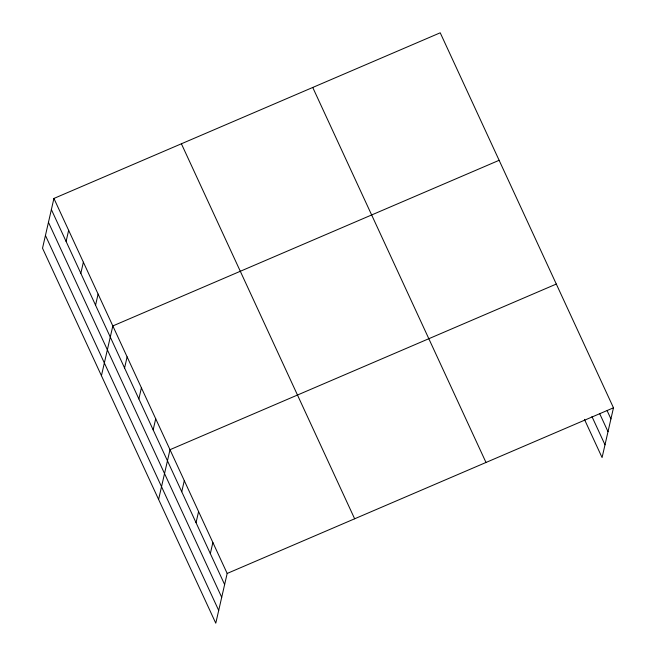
<?xml version="1.0" encoding="UTF-8"?>
<svg xmlns="http://www.w3.org/2000/svg" width="656" height="656" viewBox="0 0 656 656"><rect width="100%" height="100%" fill="white"/><g stroke="black" fill="none" stroke-linecap="round" stroke-linejoin="round"><path stroke-width="0.98" d="M53.923 198.44L42.525 248.198L215.775 623.2L227.173 573.451L53.923 198.44L440.225 32.8L613.475 407.802L602.077 457.56L584.422 419.34M66.1 241.433L68.642 230.322M80.827 273.314L83.369 262.195M95.555 305.188L98.097 294.068M101.434 375.699L112.824 325.942L499.126 160.302M124.574 368L127.116 356.88M138.867 398.938L141.409 387.819M153.16 429.877L155.71 418.758M158.604 499.446L170.002 449.696L556.304 284.056M181.745 491.754L184.295 480.635M196.037 522.693L198.588 511.573M210.33 553.623L212.88 542.512M227.173 573.451L613.475 407.802M607.144 410.73L610.933 418.922M599.6 413.469L608.005 431.673M591.966 416.601L605.004 444.809M312.74 87.461L485.998 462.464M181.4 143.779L354.65 518.789M51.373 209.559L224.631 584.562M48.454 222.31L221.703 597.313M45.444 235.447L218.702 610.449"/></g></svg>
